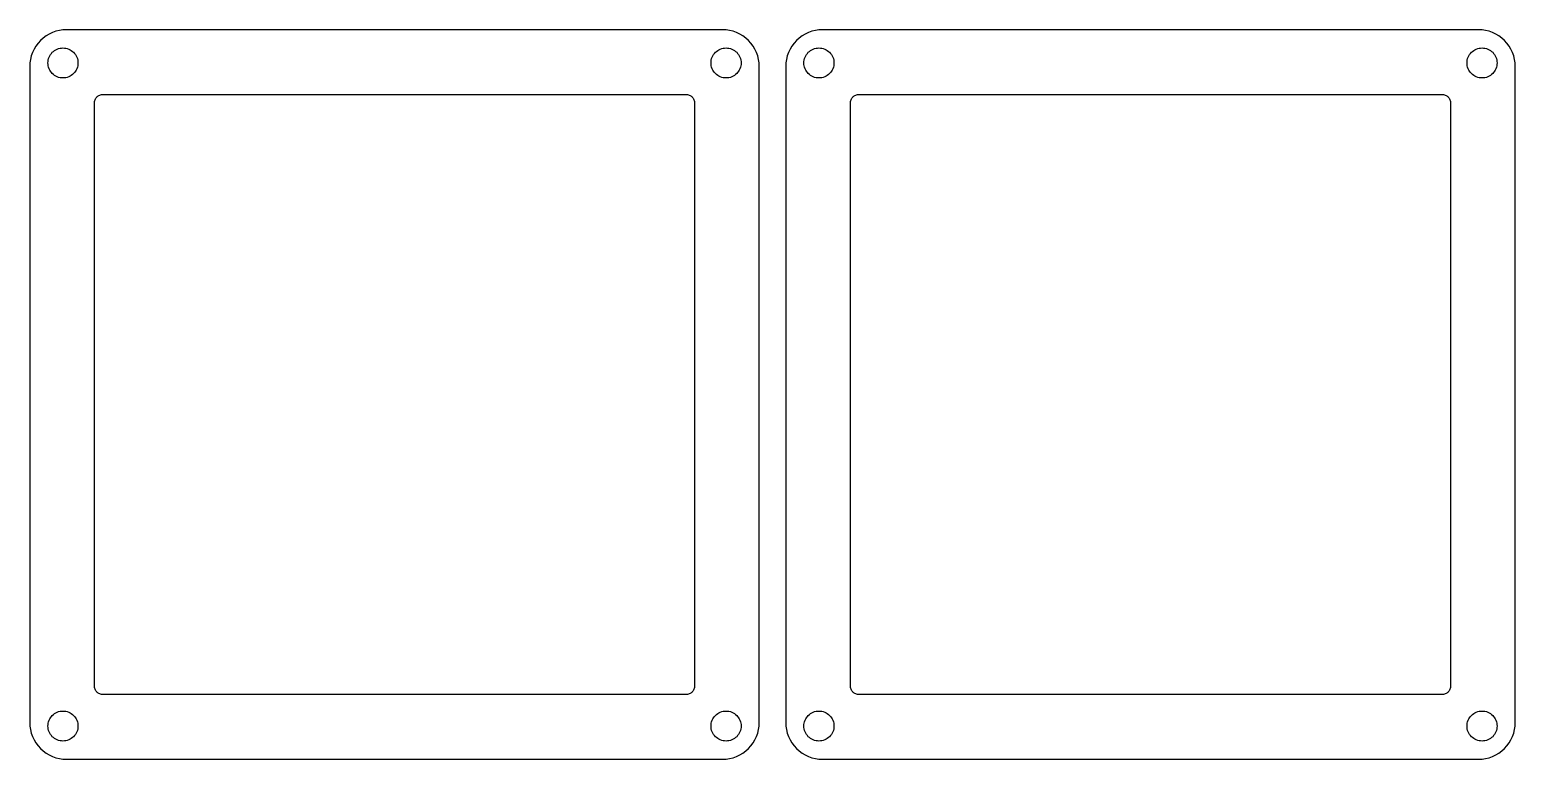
# Model space of a CAD drawing. Header units: metres. Extents: x 0 to 412, y -313 to 17.
# Drawn here: x 165.9 to 329.1, y -229.6 to -149.4 of the extents above; entities that cross this region are included whole.
import ezdxf

# ---------------------------------------------------------------- set-up
doc = ezdxf.new("R2010")
doc.units = ezdxf.units.M

msp = doc.modelspace()

# ---------------------------------------------------------------- linework, layer by layer
for p, q in [((168.091, -149.928), (167.75, -150.132)), ((168.45, -149.758), (168.091, -149.928)), ((168.824, -149.624), (168.45, -149.758)), ((169.21, -149.528), (168.824, -149.624)), ((169.603, -149.469), (169.21, -149.528)), ((169.999, -149.45), (169.603, -149.469)), ((242.001, -149.45), (169.999, -149.45)), ((242.397, -149.469), (242.001, -149.45)), ((242.79, -149.528), (242.397, -149.469)), ((243.176, -149.624), (242.79, -149.528)), ((243.55, -149.758), (243.176, -149.624)), ((243.909, -149.928), (243.55, -149.758)), ((244.25, -150.132), (243.909, -149.928)), ((251.091, -149.928), (250.75, -150.132)), ((251.45, -149.758), (251.091, -149.928)), ((251.824, -149.624), (251.45, -149.758)), ((252.21, -149.528), (251.824, -149.624)), ((252.603, -149.469), (252.21, -149.528)), ((252.999, -149.45), (252.603, -149.469)), ((325.001, -149.45), (252.999, -149.45)), ((325.397, -149.469), (325.001, -149.45)), ((325.79, -149.528), (325.397, -149.469)), ((326.176, -149.624), (325.79, -149.528)), ((326.55, -149.758), (326.176, -149.624)), ((326.909, -149.928), (326.55, -149.758)), ((327.25, -150.132), (326.909, -149.928)), ((166.428, -151.591), (166.258, -151.95)), ((166.632, -151.25), (166.428, -151.591)), ((166.869, -150.931), (166.632, -151.25)), ((167.136, -150.636), (166.869, -150.931)), ((167.431, -150.369), (167.136, -150.636)), ((167.75, -150.132), (167.431, -150.369)), ((168.683, -151.728), (168.822, -151.645)), ((168.822, -151.645), (168.969, -151.576)), ((168.969, -151.576), (169.121, -151.521)), ((169.121, -151.521), (169.278, -151.482)), ((169.278, -151.482), (169.438, -151.458)), ((169.438, -151.458), (169.6, -151.45)), ((169.6, -151.45), (169.762, -151.458)), ((169.762, -151.458), (169.922, -151.482)), ((169.922, -151.482), (170.079, -151.521)), ((170.079, -151.521), (170.231, -151.576)), ((170.231, -151.576), (170.378, -151.645)), ((170.378, -151.645), (170.517, -151.728)), ((241.483, -151.728), (241.622, -151.645)), ((241.622, -151.645), (241.769, -151.576)), ((241.769, -151.576), (241.921, -151.521)), ((241.921, -151.521), (242.078, -151.482)), ((242.078, -151.482), (242.238, -151.458)), ((242.238, -151.458), (242.4, -151.45)), ((242.4, -151.45), (242.562, -151.458)), ((242.562, -151.458), (242.722, -151.482)), ((242.722, -151.482), (242.879, -151.521)), ((242.879, -151.521), (243.031, -151.576)), ((243.031, -151.576), (243.178, -151.645)), ((243.178, -151.645), (243.317, -151.728)), ((244.569, -150.369), (244.25, -150.132)), ((244.864, -150.636), (244.569, -150.369)), ((245.131, -150.931), (244.864, -150.636)), ((245.368, -151.25), (245.131, -150.931)), ((245.572, -151.591), (245.368, -151.25)), ((245.742, -151.95), (245.572, -151.591)), ((249.428, -151.591), (249.258, -151.95)), ((249.632, -151.25), (249.428, -151.591)), ((249.869, -150.931), (249.632, -151.25)), ((250.136, -150.636), (249.869, -150.931)), ((250.431, -150.369), (250.136, -150.636)), ((250.75, -150.132), (250.431, -150.369)), ((251.683, -151.728), (251.822, -151.645)), ((251.822, -151.645), (251.969, -151.576)), ((251.969, -151.576), (252.121, -151.521)), ((252.121, -151.521), (252.278, -151.482)), ((252.278, -151.482), (252.438, -151.458)), ((252.438, -151.458), (252.6, -151.45)), ((252.6, -151.45), (252.762, -151.458)), ((252.762, -151.458), (252.922, -151.482)), ((252.922, -151.482), (253.079, -151.521)), ((253.079, -151.521), (253.231, -151.576)), ((253.231, -151.576), (253.378, -151.645)), ((253.378, -151.645), (253.517, -151.728)), ((324.483, -151.728), (324.622, -151.645)), ((324.622, -151.645), (324.769, -151.576)), ((324.769, -151.576), (324.921, -151.521)), ((324.921, -151.521), (325.078, -151.482)), ((325.078, -151.482), (325.238, -151.458)), ((325.238, -151.458), (325.4, -151.45)), ((325.4, -151.45), (325.562, -151.458)), ((325.562, -151.458), (325.722, -151.482)), ((325.722, -151.482), (325.879, -151.521)), ((325.879, -151.521), (326.031, -151.576)), ((326.031, -151.576), (326.178, -151.645)), ((326.178, -151.645), (326.317, -151.728)), ((327.569, -150.369), (327.25, -150.132)), ((327.864, -150.636), (327.569, -150.369)), ((328.131, -150.931), (327.864, -150.636)), ((328.368, -151.25), (328.131, -150.931)), ((328.572, -151.591), (328.368, -151.25)), ((328.742, -151.95), (328.572, -151.591)), ((165.969, -153.103), (165.95, -153.499)), ((166.028, -152.71), (165.969, -153.103)), ((166.124, -152.324), (166.028, -152.71)), ((166.258, -151.95), (166.124, -152.324)), ((167.95, -153.1), (167.958, -152.938)), ((167.958, -153.262), (167.95, -153.1)), ((167.958, -152.938), (167.982, -152.778)), ((167.982, -153.422), (167.958, -153.262)), ((167.982, -152.778), (168.021, -152.621)), ((168.021, -152.621), (168.076, -152.469)), ((168.076, -152.469), (168.145, -152.322)), ((168.145, -152.322), (168.228, -152.183)), ((168.228, -152.183), (168.325, -152.053)), ((168.325, -152.053), (168.433, -151.933)), ((168.433, -151.933), (168.553, -151.825)), ((168.553, -151.825), (168.683, -151.728)), ((170.517, -151.728), (170.647, -151.825)), ((170.647, -151.825), (170.767, -151.933)), ((170.767, -151.933), (170.875, -152.053)), ((170.875, -152.053), (170.972, -152.183)), ((170.972, -152.183), (171.055, -152.322)), ((171.055, -152.322), (171.124, -152.469)), ((171.124, -152.469), (171.179, -152.621)), ((171.179, -152.621), (171.218, -152.778)), ((171.218, -152.778), (171.242, -152.938)), ((171.242, -153.262), (171.218, -153.422)), ((171.242, -152.938), (171.25, -153.1)), ((171.25, -153.1), (171.242, -153.262)), ((240.75, -153.1), (240.758, -152.938)), ((240.758, -153.262), (240.75, -153.1)), ((240.758, -152.938), (240.782, -152.778)), ((240.782, -153.422), (240.758, -153.262)), ((240.782, -152.778), (240.821, -152.621)), ((240.821, -152.621), (240.876, -152.469)), ((240.876, -152.469), (240.945, -152.322)), ((240.945, -152.322), (241.028, -152.183)), ((241.028, -152.183), (241.125, -152.053)), ((241.125, -152.053), (241.233, -151.933)), ((241.233, -151.933), (241.353, -151.825)), ((241.353, -151.825), (241.483, -151.728)), ((243.317, -151.728), (243.447, -151.825)), ((243.447, -151.825), (243.567, -151.933)), ((243.567, -151.933), (243.675, -152.053)), ((243.675, -152.053), (243.772, -152.183)), ((243.772, -152.183), (243.855, -152.322)), ((243.855, -152.322), (243.924, -152.469)), ((243.924, -152.469), (243.979, -152.621)), ((243.979, -152.621), (244.018, -152.778)), ((244.018, -152.778), (244.042, -152.938)), ((244.042, -153.262), (244.018, -153.422)), ((244.042, -152.938), (244.05, -153.1)), ((244.05, -153.1), (244.042, -153.262)), ((245.876, -152.324), (245.742, -151.95)), ((245.972, -152.71), (245.876, -152.324)), ((246.031, -153.103), (245.972, -152.71)), ((246.05, -153.499), (246.031, -153.103)), ((248.969, -153.103), (248.95, -153.499)), ((249.028, -152.71), (248.969, -153.103)), ((249.124, -152.324), (249.028, -152.71)), ((249.258, -151.95), (249.124, -152.324)), ((250.95, -153.1), (250.958, -152.938)), ((250.958, -153.262), (250.95, -153.1)), ((250.958, -152.938), (250.982, -152.778)), ((250.982, -153.422), (250.958, -153.262)), ((250.982, -152.778), (251.021, -152.621)), ((251.021, -152.621), (251.076, -152.469)), ((251.076, -152.469), (251.145, -152.322)), ((251.145, -152.322), (251.228, -152.183)), ((251.228, -152.183), (251.325, -152.053)), ((251.325, -152.053), (251.433, -151.933)), ((251.433, -151.933), (251.553, -151.825)), ((251.553, -151.825), (251.683, -151.728)), ((253.517, -151.728), (253.647, -151.825)), ((253.647, -151.825), (253.767, -151.933)), ((253.767, -151.933), (253.875, -152.053)), ((253.875, -152.053), (253.972, -152.183)), ((253.972, -152.183), (254.055, -152.322)), ((254.055, -152.322), (254.124, -152.469)), ((254.124, -152.469), (254.179, -152.621)), ((254.179, -152.621), (254.218, -152.778)), ((254.218, -152.778), (254.242, -152.938)), ((254.242, -153.262), (254.218, -153.422)), ((254.242, -152.938), (254.25, -153.1)), ((254.25, -153.1), (254.242, -153.262)), ((323.75, -153.1), (323.758, -152.938)), ((323.758, -153.262), (323.75, -153.1)), ((323.758, -152.938), (323.782, -152.778)), ((323.782, -153.422), (323.758, -153.262)), ((323.782, -152.778), (323.821, -152.621)), ((323.821, -152.621), (323.876, -152.469)), ((323.876, -152.469), (323.945, -152.322)), ((323.945, -152.322), (324.028, -152.183)), ((324.028, -152.183), (324.125, -152.053)), ((324.125, -152.053), (324.233, -151.933)), ((324.233, -151.933), (324.353, -151.825)), ((324.353, -151.825), (324.483, -151.728)), ((326.317, -151.728), (326.447, -151.825)), ((326.447, -151.825), (326.567, -151.933)), ((326.567, -151.933), (326.675, -152.053)), ((326.675, -152.053), (326.772, -152.183)), ((326.772, -152.183), (326.855, -152.322)), ((326.855, -152.322), (326.924, -152.469)), ((326.924, -152.469), (326.979, -152.621)), ((326.979, -152.621), (327.018, -152.778)), ((327.018, -152.778), (327.042, -152.938)), ((327.042, -153.262), (327.018, -153.422)), ((327.042, -152.938), (327.05, -153.1)), ((327.05, -153.1), (327.042, -153.262)), ((328.876, -152.324), (328.742, -151.95)), ((328.972, -152.71), (328.876, -152.324)), ((329.031, -153.103), (328.972, -152.71)), ((329.05, -153.499), (329.031, -153.103)), ((165.95, -153.499), (165.95, -225.501)), ((168.021, -153.579), (167.982, -153.422)), ((168.076, -153.731), (168.021, -153.579)), ((168.145, -153.878), (168.076, -153.731)), ((168.228, -154.017), (168.145, -153.878)), ((168.325, -154.147), (168.228, -154.017)), ((168.433, -154.267), (168.325, -154.147)), ((168.553, -154.375), (168.433, -154.267)), ((168.683, -154.472), (168.553, -154.375)), ((168.822, -154.555), (168.683, -154.472)), ((168.969, -154.624), (168.822, -154.555)), ((169.121, -154.679), (168.969, -154.624)), ((169.278, -154.718), (169.121, -154.679)), ((169.438, -154.742), (169.278, -154.718)), ((169.6, -154.75), (169.438, -154.742)), ((169.762, -154.742), (169.6, -154.75)), ((169.922, -154.718), (169.762, -154.742)), ((170.079, -154.679), (169.922, -154.718)), ((170.231, -154.624), (170.079, -154.679)), ((170.378, -154.555), (170.231, -154.624)), ((170.517, -154.472), (170.378, -154.555)), ((170.647, -154.375), (170.517, -154.472)), ((170.767, -154.267), (170.647, -154.375)), ((170.875, -154.147), (170.767, -154.267)), ((170.972, -154.017), (170.875, -154.147)), ((171.055, -153.878), (170.972, -154.017)), ((171.124, -153.731), (171.055, -153.878)), ((171.179, -153.579), (171.124, -153.731)), ((171.218, -153.422), (171.179, -153.579)), ((240.821, -153.579), (240.782, -153.422)), ((240.876, -153.731), (240.821, -153.579)), ((240.945, -153.878), (240.876, -153.731)), ((241.028, -154.017), (240.945, -153.878)), ((241.125, -154.147), (241.028, -154.017)), ((241.233, -154.267), (241.125, -154.147)), ((241.353, -154.375), (241.233, -154.267)), ((241.483, -154.472), (241.353, -154.375)), ((241.622, -154.555), (241.483, -154.472)), ((241.769, -154.624), (241.622, -154.555)), ((241.921, -154.679), (241.769, -154.624)), ((242.078, -154.718), (241.921, -154.679)), ((242.238, -154.742), (242.078, -154.718)), ((242.4, -154.75), (242.238, -154.742)), ((242.562, -154.742), (242.4, -154.75)), ((242.722, -154.718), (242.562, -154.742)), ((242.879, -154.679), (242.722, -154.718)), ((243.031, -154.624), (242.879, -154.679)), ((243.178, -154.555), (243.031, -154.624)), ((243.317, -154.472), (243.178, -154.555)), ((243.447, -154.375), (243.317, -154.472)), ((243.567, -154.267), (243.447, -154.375)), ((243.675, -154.147), (243.567, -154.267)), ((243.772, -154.017), (243.675, -154.147)), ((243.855, -153.878), (243.772, -154.017)), ((243.924, -153.731), (243.855, -153.878)), ((243.979, -153.579), (243.924, -153.731)), ((244.018, -153.422), (243.979, -153.579)), ((246.05, -225.501), (246.05, -153.499)), ((248.95, -153.499), (248.95, -225.501)), ((251.021, -153.579), (250.982, -153.422)), ((251.076, -153.731), (251.021, -153.579)), ((251.145, -153.878), (251.076, -153.731)), ((251.228, -154.017), (251.145, -153.878)), ((251.325, -154.147), (251.228, -154.017)), ((251.433, -154.267), (251.325, -154.147)), ((251.553, -154.375), (251.433, -154.267)), ((251.683, -154.472), (251.553, -154.375)), ((251.822, -154.555), (251.683, -154.472)), ((251.969, -154.624), (251.822, -154.555)), ((252.121, -154.679), (251.969, -154.624)), ((252.278, -154.718), (252.121, -154.679)), ((252.438, -154.742), (252.278, -154.718)), ((252.6, -154.75), (252.438, -154.742)), ((252.762, -154.742), (252.6, -154.75)), ((252.922, -154.718), (252.762, -154.742)), ((253.079, -154.679), (252.922, -154.718)), ((253.231, -154.624), (253.079, -154.679)), ((253.378, -154.555), (253.231, -154.624)), ((253.517, -154.472), (253.378, -154.555)), ((253.647, -154.375), (253.517, -154.472)), ((253.767, -154.267), (253.647, -154.375)), ((253.875, -154.147), (253.767, -154.267)), ((253.972, -154.017), (253.875, -154.147)), ((254.055, -153.878), (253.972, -154.017)), ((254.124, -153.731), (254.055, -153.878)), ((254.179, -153.579), (254.124, -153.731)), ((254.218, -153.422), (254.179, -153.579)), ((323.821, -153.579), (323.782, -153.422)), ((323.876, -153.731), (323.821, -153.579)), ((323.945, -153.878), (323.876, -153.731)), ((324.028, -154.017), (323.945, -153.878)), ((324.125, -154.147), (324.028, -154.017)), ((324.233, -154.267), (324.125, -154.147)), ((324.353, -154.375), (324.233, -154.267)), ((324.483, -154.472), (324.353, -154.375)), ((324.622, -154.555), (324.483, -154.472)), ((324.769, -154.624), (324.622, -154.555)), ((324.921, -154.679), (324.769, -154.624)), ((325.078, -154.718), (324.921, -154.679)), ((325.238, -154.742), (325.078, -154.718)), ((325.4, -154.75), (325.238, -154.742)), ((325.562, -154.742), (325.4, -154.75)), ((325.722, -154.718), (325.562, -154.742)), ((325.879, -154.679), (325.722, -154.718)), ((326.031, -154.624), (325.879, -154.679)), ((326.178, -154.555), (326.031, -154.624)), ((326.317, -154.472), (326.178, -154.555)), ((326.447, -154.375), (326.317, -154.472)), ((326.567, -154.267), (326.447, -154.375)), ((326.675, -154.147), (326.567, -154.267)), ((326.772, -154.017), (326.675, -154.147)), ((326.855, -153.878), (326.772, -154.017)), ((326.924, -153.731), (326.855, -153.878)), ((326.979, -153.579), (326.924, -153.731)), ((327.018, -153.422), (326.979, -153.579)), ((329.05, -225.501), (329.05, -153.499)), ((173.724, -156.591), (173.815, -156.568)), ((173.815, -156.568), (173.907, -156.555)), ((173.907, -156.555), (174.001, -156.55)), ((174.001, -156.55), (237.999, -156.55)), ((237.999, -156.55), (238.093, -156.555)), ((238.093, -156.555), (238.185, -156.568)), ((238.185, -156.568), (238.276, -156.591)), ((256.724, -156.591), (256.815, -156.568)), ((256.815, -156.568), (256.907, -156.555)), ((256.907, -156.555), (257.001, -156.55)), ((257.001, -156.55), (320.999, -156.55)), ((320.999, -156.55), (321.093, -156.555)), ((321.093, -156.555), (321.185, -156.568)), ((321.185, -156.568), (321.276, -156.591)), ((173.05, -157.501), (173.055, -157.407)), ((173.05, -221.499), (173.05, -157.501)), ((173.055, -157.407), (173.068, -157.315)), ((173.068, -157.315), (173.091, -157.224)), ((173.091, -157.224), (173.122, -157.136)), ((173.122, -157.136), (173.162, -157.052)), ((173.162, -157.052), (173.21, -156.972)), ((173.21, -156.972), (173.266, -156.897)), ((173.266, -156.897), (173.328, -156.828)), ((173.328, -156.828), (173.397, -156.766)), ((173.397, -156.766), (173.472, -156.71)), ((173.472, -156.71), (173.552, -156.662)), ((173.552, -156.662), (173.636, -156.622)), ((173.636, -156.622), (173.724, -156.591)), ((238.276, -156.591), (238.364, -156.622)), ((238.364, -156.622), (238.448, -156.662)), ((238.448, -156.662), (238.528, -156.71)), ((238.528, -156.71), (238.603, -156.766)), ((238.603, -156.766), (238.672, -156.828)), ((238.672, -156.828), (238.734, -156.897)), ((238.734, -156.897), (238.79, -156.972)), ((238.79, -156.972), (238.838, -157.052)), ((238.838, -157.052), (238.878, -157.136)), ((238.878, -157.136), (238.909, -157.224)), ((238.909, -157.224), (238.932, -157.315)), ((238.932, -157.315), (238.945, -157.407)), ((238.945, -157.407), (238.95, -157.501)), ((238.95, -157.501), (238.95, -221.499)), ((256.05, -157.501), (256.055, -157.407)), ((256.05, -221.499), (256.05, -157.501)), ((256.055, -157.407), (256.068, -157.315)), ((256.068, -157.315), (256.091, -157.224)), ((256.091, -157.224), (256.122, -157.136)), ((256.122, -157.136), (256.162, -157.052)), ((256.162, -157.052), (256.21, -156.972)), ((256.21, -156.972), (256.266, -156.897)), ((256.266, -156.897), (256.328, -156.828)), ((256.328, -156.828), (256.397, -156.766)), ((256.397, -156.766), (256.472, -156.71)), ((256.472, -156.71), (256.552, -156.662)), ((256.552, -156.662), (256.636, -156.622)), ((256.636, -156.622), (256.724, -156.591)), ((321.276, -156.591), (321.364, -156.622)), ((321.364, -156.622), (321.448, -156.662)), ((321.448, -156.662), (321.528, -156.71)), ((321.528, -156.71), (321.603, -156.766)), ((321.603, -156.766), (321.672, -156.828)), ((321.672, -156.828), (321.734, -156.897)), ((321.734, -156.897), (321.79, -156.972)), ((321.79, -156.972), (321.838, -157.052)), ((321.838, -157.052), (321.878, -157.136)), ((321.878, -157.136), (321.909, -157.224)), ((321.909, -157.224), (321.932, -157.315)), ((321.932, -157.315), (321.945, -157.407)), ((321.945, -157.407), (321.95, -157.501)), ((321.95, -157.501), (321.95, -221.499)), ((173.055, -221.593), (173.05, -221.499)), ((173.068, -221.685), (173.055, -221.593)), ((173.091, -221.776), (173.068, -221.685)), ((173.122, -221.864), (173.091, -221.776)), ((238.909, -221.776), (238.878, -221.864)), ((238.932, -221.685), (238.909, -221.776)), ((238.945, -221.593), (238.932, -221.685)), ((238.95, -221.499), (238.945, -221.593)), ((256.055, -221.593), (256.05, -221.499)), ((256.068, -221.685), (256.055, -221.593)), ((256.091, -221.776), (256.068, -221.685)), ((256.122, -221.864), (256.091, -221.776)), ((321.909, -221.776), (321.878, -221.864)), ((321.932, -221.685), (321.909, -221.776)), ((321.945, -221.593), (321.932, -221.685)), ((321.95, -221.499), (321.945, -221.593)), ((173.162, -221.948), (173.122, -221.864)), ((173.21, -222.028), (173.162, -221.948)), ((173.266, -222.103), (173.21, -222.028)), ((173.328, -222.172), (173.266, -222.103)), ((173.397, -222.234), (173.328, -222.172)), ((173.472, -222.29), (173.397, -222.234)), ((173.552, -222.338), (173.472, -222.29)), ((173.636, -222.378), (173.552, -222.338)), ((173.724, -222.409), (173.636, -222.378)), ((173.815, -222.432), (173.724, -222.409)), ((173.907, -222.445), (173.815, -222.432)), ((174.001, -222.45), (173.907, -222.445)), ((237.999, -222.45), (174.001, -222.45)), ((238.093, -222.445), (237.999, -222.45)), ((238.185, -222.432), (238.093, -222.445)), ((238.276, -222.409), (238.185, -222.432)), ((238.364, -222.378), (238.276, -222.409)), ((238.448, -222.338), (238.364, -222.378)), ((238.528, -222.29), (238.448, -222.338)), ((238.603, -222.234), (238.528, -222.29)), ((238.672, -222.172), (238.603, -222.234)), ((238.734, -222.103), (238.672, -222.172)), ((238.79, -222.028), (238.734, -222.103)), ((238.838, -221.948), (238.79, -222.028)), ((238.878, -221.864), (238.838, -221.948)), ((256.162, -221.948), (256.122, -221.864)), ((256.21, -222.028), (256.162, -221.948)), ((256.266, -222.103), (256.21, -222.028)), ((256.328, -222.172), (256.266, -222.103)), ((256.397, -222.234), (256.328, -222.172)), ((256.472, -222.29), (256.397, -222.234)), ((256.552, -222.338), (256.472, -222.29)), ((256.636, -222.378), (256.552, -222.338)), ((256.724, -222.409), (256.636, -222.378)), ((256.815, -222.432), (256.724, -222.409)), ((256.907, -222.445), (256.815, -222.432)), ((257.001, -222.45), (256.907, -222.445)), ((320.999, -222.45), (257.001, -222.45)), ((321.093, -222.445), (320.999, -222.45)), ((321.185, -222.432), (321.093, -222.445)), ((321.276, -222.409), (321.185, -222.432)), ((321.364, -222.378), (321.276, -222.409)), ((321.448, -222.338), (321.364, -222.378)), ((321.528, -222.29), (321.448, -222.338)), ((321.603, -222.234), (321.528, -222.29)), ((321.672, -222.172), (321.603, -222.234)), ((321.734, -222.103), (321.672, -222.172)), ((321.79, -222.028), (321.734, -222.103)), ((321.838, -221.948), (321.79, -222.028)), ((321.878, -221.864), (321.838, -221.948)), ((168.145, -225.122), (168.228, -224.983)), ((168.228, -224.983), (168.325, -224.853)), ((168.325, -224.853), (168.433, -224.733)), ((168.433, -224.733), (168.553, -224.625)), ((168.553, -224.625), (168.683, -224.528)), ((168.683, -224.528), (168.822, -224.445)), ((168.822, -224.445), (168.969, -224.376)), ((168.969, -224.376), (169.121, -224.321)), ((169.121, -224.321), (169.278, -224.282)), ((169.278, -224.282), (169.438, -224.258)), ((169.438, -224.258), (169.6, -224.25)), ((169.6, -224.25), (169.762, -224.258)), ((169.762, -224.258), (169.922, -224.282)), ((169.922, -224.282), (170.079, -224.321)), ((170.079, -224.321), (170.231, -224.376)), ((170.231, -224.376), (170.378, -224.445)), ((170.378, -224.445), (170.517, -224.528)), ((170.517, -224.528), (170.647, -224.625)), ((170.647, -224.625), (170.767, -224.733)), ((170.767, -224.733), (170.875, -224.853)), ((170.875, -224.853), (170.972, -224.983)), ((170.972, -224.983), (171.055, -225.122)), ((240.945, -225.122), (241.028, -224.983)), ((241.028, -224.983), (241.125, -224.853)), ((241.125, -224.853), (241.233, -224.733)), ((241.233, -224.733), (241.353, -224.625)), ((241.353, -224.625), (241.483, -224.528)), ((241.483, -224.528), (241.622, -224.445)), ((241.622, -224.445), (241.769, -224.376)), ((241.769, -224.376), (241.921, -224.321)), ((241.921, -224.321), (242.078, -224.282)), ((242.078, -224.282), (242.238, -224.258)), ((242.238, -224.258), (242.4, -224.25)), ((242.4, -224.25), (242.562, -224.258)), ((242.562, -224.258), (242.722, -224.282)), ((242.722, -224.282), (242.879, -224.321)), ((242.879, -224.321), (243.031, -224.376)), ((243.031, -224.376), (243.178, -224.445)), ((243.178, -224.445), (243.317, -224.528)), ((243.317, -224.528), (243.447, -224.625)), ((243.447, -224.625), (243.567, -224.733)), ((243.567, -224.733), (243.675, -224.853)), ((243.675, -224.853), (243.772, -224.983)), ((243.772, -224.983), (243.855, -225.122)), ((251.145, -225.122), (251.228, -224.983)), ((251.228, -224.983), (251.325, -224.853)), ((251.325, -224.853), (251.433, -224.733)), ((251.433, -224.733), (251.553, -224.625)), ((251.553, -224.625), (251.683, -224.528)), ((251.683, -224.528), (251.822, -224.445)), ((251.822, -224.445), (251.969, -224.376)), ((251.969, -224.376), (252.121, -224.321)), ((252.121, -224.321), (252.278, -224.282)), ((252.278, -224.282), (252.438, -224.258)), ((252.438, -224.258), (252.6, -224.25)), ((252.6, -224.25), (252.762, -224.258)), ((252.762, -224.258), (252.922, -224.282)), ((252.922, -224.282), (253.079, -224.321)), ((253.079, -224.321), (253.231, -224.376)), ((253.231, -224.376), (253.378, -224.445)), ((253.378, -224.445), (253.517, -224.528)), ((253.517, -224.528), (253.647, -224.625)), ((253.647, -224.625), (253.767, -224.733)), ((253.767, -224.733), (253.875, -224.853)), ((253.875, -224.853), (253.972, -224.983)), ((253.972, -224.983), (254.055, -225.122)), ((323.945, -225.122), (324.028, -224.983)), ((324.028, -224.983), (324.125, -224.853)), ((324.125, -224.853), (324.233, -224.733)), ((324.233, -224.733), (324.353, -224.625)), ((324.353, -224.625), (324.483, -224.528)), ((324.483, -224.528), (324.622, -224.445)), ((324.622, -224.445), (324.769, -224.376)), ((324.769, -224.376), (324.921, -224.321)), ((324.921, -224.321), (325.078, -224.282)), ((325.078, -224.282), (325.238, -224.258)), ((325.238, -224.258), (325.4, -224.25)), ((325.4, -224.25), (325.562, -224.258)), ((325.562, -224.258), (325.722, -224.282)), ((325.722, -224.282), (325.879, -224.321)), ((325.879, -224.321), (326.031, -224.376)), ((326.031, -224.376), (326.178, -224.445)), ((326.178, -224.445), (326.317, -224.528)), ((326.317, -224.528), (326.447, -224.625)), ((326.447, -224.625), (326.567, -224.733)), ((326.567, -224.733), (326.675, -224.853)), ((326.675, -224.853), (326.772, -224.983)), ((326.772, -224.983), (326.855, -225.122)), ((165.95, -225.501), (165.969, -225.897)), ((165.969, -225.897), (166.028, -226.29)), ((166.028, -226.29), (166.124, -226.676)), ((166.124, -226.676), (166.258, -227.05)), ((167.95, -225.9), (167.958, -225.738)), ((167.958, -226.062), (167.95, -225.9)), ((167.958, -225.738), (167.982, -225.578)), ((167.982, -226.222), (167.958, -226.062)), ((167.982, -225.578), (168.021, -225.421)), ((168.021, -226.379), (167.982, -226.222)), ((168.021, -225.421), (168.076, -225.269)), ((168.076, -226.531), (168.021, -226.379)), ((168.076, -225.269), (168.145, -225.122)), ((168.145, -226.678), (168.076, -226.531)), ((168.228, -226.817), (168.145, -226.678)), ((171.055, -226.678), (170.972, -226.817)), ((171.055, -225.122), (171.124, -225.269)), ((171.124, -226.531), (171.055, -226.678)), ((171.124, -225.269), (171.179, -225.421)), ((171.179, -226.379), (171.124, -226.531)), ((171.179, -225.421), (171.218, -225.578)), ((171.218, -226.222), (171.179, -226.379)), ((171.218, -225.578), (171.242, -225.738)), ((171.242, -226.062), (171.218, -226.222)), ((171.242, -225.738), (171.25, -225.9)), ((171.25, -225.9), (171.242, -226.062)), ((240.75, -225.9), (240.758, -225.738)), ((240.758, -226.062), (240.75, -225.9)), ((240.758, -225.738), (240.782, -225.578)), ((240.782, -226.222), (240.758, -226.062)), ((240.782, -225.578), (240.821, -225.421)), ((240.821, -226.379), (240.782, -226.222)), ((240.821, -225.421), (240.876, -225.269)), ((240.876, -226.531), (240.821, -226.379)), ((240.876, -225.269), (240.945, -225.122)), ((240.945, -226.678), (240.876, -226.531)), ((241.028, -226.817), (240.945, -226.678)), ((243.855, -226.678), (243.772, -226.817)), ((243.855, -225.122), (243.924, -225.269)), ((243.924, -226.531), (243.855, -226.678)), ((243.924, -225.269), (243.979, -225.421)), ((243.979, -226.379), (243.924, -226.531)), ((243.979, -225.421), (244.018, -225.578)), ((244.018, -226.222), (243.979, -226.379)), ((244.018, -225.578), (244.042, -225.738)), ((244.042, -226.062), (244.018, -226.222)), ((244.042, -225.738), (244.05, -225.9)), ((244.05, -225.9), (244.042, -226.062)), ((245.742, -227.05), (245.876, -226.676)), ((245.876, -226.676), (245.972, -226.29)), ((245.972, -226.29), (246.031, -225.897)), ((246.031, -225.897), (246.05, -225.501)), ((248.95, -225.501), (248.969, -225.897)), ((248.969, -225.897), (249.028, -226.29)), ((249.028, -226.29), (249.124, -226.676)), ((249.124, -226.676), (249.258, -227.05)), ((250.95, -225.9), (250.958, -225.738)), ((250.958, -226.062), (250.95, -225.9)), ((250.958, -225.738), (250.982, -225.578)), ((250.982, -226.222), (250.958, -226.062)), ((250.982, -225.578), (251.021, -225.421)), ((251.021, -226.379), (250.982, -226.222)), ((251.021, -225.421), (251.076, -225.269)), ((251.076, -226.531), (251.021, -226.379)), ((251.076, -225.269), (251.145, -225.122)), ((251.145, -226.678), (251.076, -226.531)), ((251.228, -226.817), (251.145, -226.678)), ((254.055, -226.678), (253.972, -226.817)), ((254.055, -225.122), (254.124, -225.269)), ((254.124, -226.531), (254.055, -226.678)), ((254.124, -225.269), (254.179, -225.421)), ((254.179, -226.379), (254.124, -226.531)), ((254.179, -225.421), (254.218, -225.578)), ((254.218, -226.222), (254.179, -226.379)), ((254.218, -225.578), (254.242, -225.738)), ((254.242, -226.062), (254.218, -226.222)), ((254.242, -225.738), (254.25, -225.9)), ((254.25, -225.9), (254.242, -226.062)), ((323.75, -225.9), (323.758, -225.738)), ((323.758, -226.062), (323.75, -225.9)), ((323.758, -225.738), (323.782, -225.578)), ((323.782, -226.222), (323.758, -226.062)), ((323.782, -225.578), (323.821, -225.421)), ((323.821, -226.379), (323.782, -226.222)), ((323.821, -225.421), (323.876, -225.269)), ((323.876, -226.531), (323.821, -226.379)), ((323.876, -225.269), (323.945, -225.122)), ((323.945, -226.678), (323.876, -226.531)), ((324.028, -226.817), (323.945, -226.678)), ((326.855, -226.678), (326.772, -226.817)), ((326.855, -225.122), (326.924, -225.269)), ((326.924, -226.531), (326.855, -226.678)), ((326.924, -225.269), (326.979, -225.421)), ((326.979, -226.379), (326.924, -226.531)), ((326.979, -225.421), (327.018, -225.578)), ((327.018, -226.222), (326.979, -226.379)), ((327.018, -225.578), (327.042, -225.738)), ((327.042, -226.062), (327.018, -226.222)), ((327.042, -225.738), (327.05, -225.9)), ((327.05, -225.9), (327.042, -226.062)), ((328.742, -227.05), (328.876, -226.676)), ((328.876, -226.676), (328.972, -226.29)), ((328.972, -226.29), (329.031, -225.897)), ((329.031, -225.897), (329.05, -225.501)), ((166.258, -227.05), (166.428, -227.409)), ((166.428, -227.409), (166.632, -227.75)), ((166.632, -227.75), (166.869, -228.069)), ((166.869, -228.069), (167.136, -228.364)), ((168.325, -226.947), (168.228, -226.817)), ((168.433, -227.067), (168.325, -226.947)), ((168.553, -227.175), (168.433, -227.067)), ((168.683, -227.272), (168.553, -227.175)), ((168.822, -227.355), (168.683, -227.272)), ((168.969, -227.424), (168.822, -227.355)), ((169.121, -227.479), (168.969, -227.424)), ((169.278, -227.518), (169.121, -227.479)), ((169.438, -227.542), (169.278, -227.518)), ((169.6, -227.55), (169.438, -227.542)), ((169.762, -227.542), (169.6, -227.55)), ((169.922, -227.518), (169.762, -227.542)), ((170.079, -227.479), (169.922, -227.518)), ((170.231, -227.424), (170.079, -227.479)), ((170.378, -227.355), (170.231, -227.424)), ((170.517, -227.272), (170.378, -227.355)), ((170.647, -227.175), (170.517, -227.272)), ((170.767, -227.067), (170.647, -227.175)), ((170.875, -226.947), (170.767, -227.067)), ((170.972, -226.817), (170.875, -226.947)), ((241.125, -226.947), (241.028, -226.817)), ((241.233, -227.067), (241.125, -226.947)), ((241.353, -227.175), (241.233, -227.067)), ((241.483, -227.272), (241.353, -227.175)), ((241.622, -227.355), (241.483, -227.272)), ((241.769, -227.424), (241.622, -227.355)), ((241.921, -227.479), (241.769, -227.424)), ((242.078, -227.518), (241.921, -227.479)), ((242.238, -227.542), (242.078, -227.518)), ((242.4, -227.55), (242.238, -227.542)), ((242.562, -227.542), (242.4, -227.55)), ((242.722, -227.518), (242.562, -227.542)), ((242.879, -227.479), (242.722, -227.518)), ((243.031, -227.424), (242.879, -227.479)), ((243.178, -227.355), (243.031, -227.424)), ((243.317, -227.272), (243.178, -227.355)), ((243.447, -227.175), (243.317, -227.272)), ((243.567, -227.067), (243.447, -227.175)), ((243.675, -226.947), (243.567, -227.067)), ((243.772, -226.817), (243.675, -226.947)), ((244.864, -228.364), (245.131, -228.069)), ((245.131, -228.069), (245.368, -227.75)), ((245.368, -227.75), (245.572, -227.409)), ((245.572, -227.409), (245.742, -227.05)), ((249.258, -227.05), (249.428, -227.409)), ((249.428, -227.409), (249.632, -227.75)), ((249.632, -227.75), (249.869, -228.069)), ((249.869, -228.069), (250.136, -228.364)), ((251.325, -226.947), (251.228, -226.817)), ((251.433, -227.067), (251.325, -226.947)), ((251.553, -227.175), (251.433, -227.067)), ((251.683, -227.272), (251.553, -227.175)), ((251.822, -227.355), (251.683, -227.272)), ((251.969, -227.424), (251.822, -227.355)), ((252.121, -227.479), (251.969, -227.424)), ((252.278, -227.518), (252.121, -227.479)), ((252.438, -227.542), (252.278, -227.518)), ((252.6, -227.55), (252.438, -227.542)), ((252.762, -227.542), (252.6, -227.55)), ((252.922, -227.518), (252.762, -227.542)), ((253.079, -227.479), (252.922, -227.518)), ((253.231, -227.424), (253.079, -227.479)), ((253.378, -227.355), (253.231, -227.424)), ((253.517, -227.272), (253.378, -227.355)), ((253.647, -227.175), (253.517, -227.272)), ((253.767, -227.067), (253.647, -227.175)), ((253.875, -226.947), (253.767, -227.067)), ((253.972, -226.817), (253.875, -226.947)), ((324.125, -226.947), (324.028, -226.817)), ((324.233, -227.067), (324.125, -226.947)), ((324.353, -227.175), (324.233, -227.067)), ((324.483, -227.272), (324.353, -227.175)), ((324.622, -227.355), (324.483, -227.272)), ((324.769, -227.424), (324.622, -227.355)), ((324.921, -227.479), (324.769, -227.424)), ((325.078, -227.518), (324.921, -227.479)), ((325.238, -227.542), (325.078, -227.518)), ((325.4, -227.55), (325.238, -227.542)), ((325.562, -227.542), (325.4, -227.55)), ((325.722, -227.518), (325.562, -227.542)), ((325.879, -227.479), (325.722, -227.518)), ((326.031, -227.424), (325.879, -227.479)), ((326.178, -227.355), (326.031, -227.424)), ((326.317, -227.272), (326.178, -227.355)), ((326.447, -227.175), (326.317, -227.272)), ((326.567, -227.067), (326.447, -227.175)), ((326.675, -226.947), (326.567, -227.067)), ((326.772, -226.817), (326.675, -226.947)), ((327.864, -228.364), (328.131, -228.069)), ((328.131, -228.069), (328.368, -227.75)), ((328.368, -227.75), (328.572, -227.409)), ((328.572, -227.409), (328.742, -227.05)), ((167.136, -228.364), (167.431, -228.631)), ((167.431, -228.631), (167.75, -228.868)), ((167.75, -228.868), (168.091, -229.072)), ((168.091, -229.072), (168.45, -229.242)), ((168.45, -229.242), (168.824, -229.376)), ((168.824, -229.376), (169.21, -229.472)), ((169.21, -229.472), (169.603, -229.531)), ((169.603, -229.531), (169.999, -229.55)), ((169.999, -229.55), (242.001, -229.55)), ((242.001, -229.55), (242.397, -229.531)), ((242.397, -229.531), (242.79, -229.472)), ((242.79, -229.472), (243.176, -229.376)), ((243.176, -229.376), (243.55, -229.242)), ((243.55, -229.242), (243.909, -229.072)), ((243.909, -229.072), (244.25, -228.868)), ((244.25, -228.868), (244.569, -228.631)), ((244.569, -228.631), (244.864, -228.364)), ((250.136, -228.364), (250.431, -228.631)), ((250.431, -228.631), (250.75, -228.868)), ((250.75, -228.868), (251.091, -229.072)), ((251.091, -229.072), (251.45, -229.242)), ((251.45, -229.242), (251.824, -229.376)), ((251.824, -229.376), (252.21, -229.472)), ((252.21, -229.472), (252.603, -229.531)), ((252.603, -229.531), (252.999, -229.55)), ((252.999, -229.55), (325.001, -229.55)), ((325.001, -229.55), (325.397, -229.531)), ((325.397, -229.531), (325.79, -229.472)), ((325.79, -229.472), (326.176, -229.376)), ((326.176, -229.376), (326.55, -229.242)), ((326.55, -229.242), (326.909, -229.072)), ((326.909, -229.072), (327.25, -228.868)), ((327.25, -228.868), (327.569, -228.631)), ((327.569, -228.631), (327.864, -228.364))]:
    msp.add_line(p, q)

doc.saveas('drawing.dxf')
